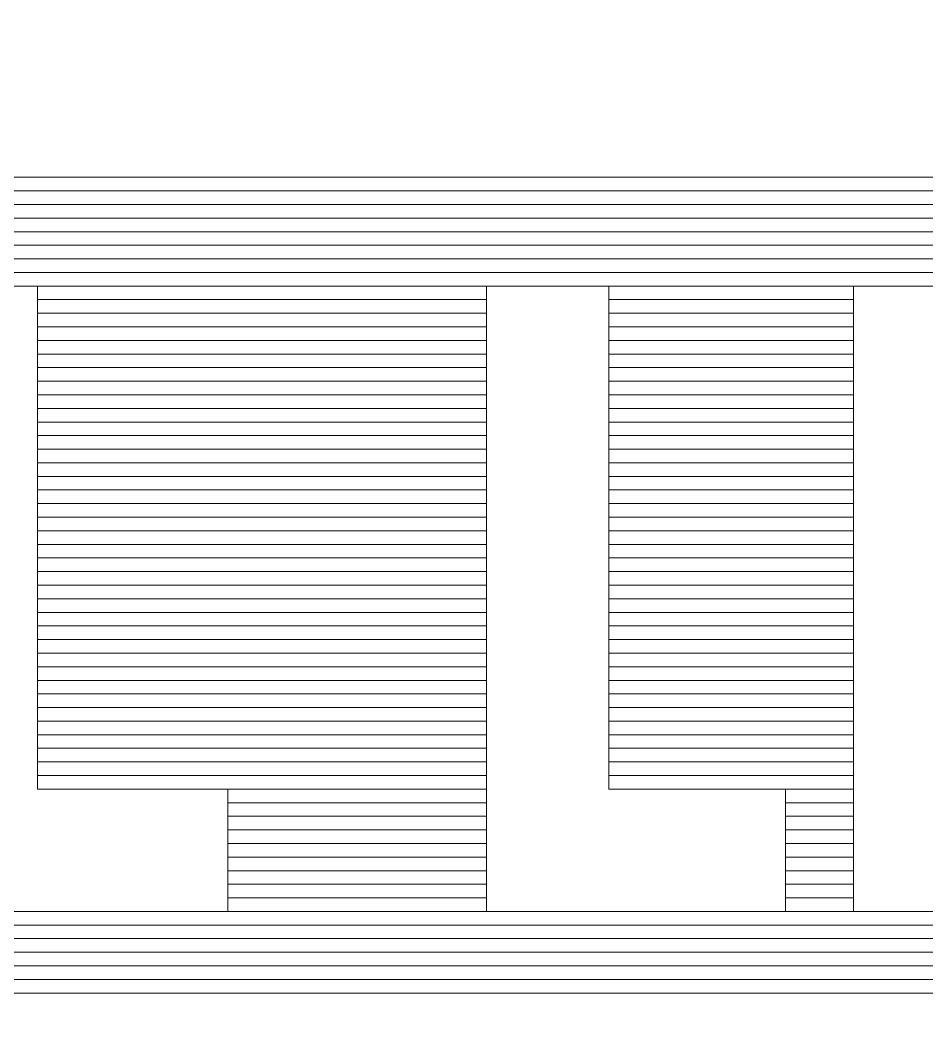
# Model space of a CAD drawing. Header units: millimetres. Extents: x -86 to 67, y -55 to 52.
# Drawn here: x 1.013 to 2.705, y -42.646 to -40.76 of the extents above; entities that cross this region are included whole.
import ezdxf

# ---------------------------------------------------------------- set-up
doc = ezdxf.new("R2010")
doc.units = ezdxf.units.MM
doc.header["$MEASUREMENT"] = 0
doc.layers.add('BG_OUTLINE', color=7, linetype='Continuous')
doc.layers.add('MA_PEN3', color=7, linetype='Continuous')

msp = doc.modelspace()

# ---------------------------------------------------------------- linework, layer by layer
at = {"layer": 'BG_OUTLINE', "color": 3, "lineweight": 9}
msp.add_open_spline([(-60.0926, 34.7331), (-60.0926, 34.7331), (63.7724, 34.7331), (63.7724, 34.7331), (63.7724, 34.7331), (64.585, 34.7336), (65.3646, 34.4113), (65.9396, 33.837), (65.9396, 33.837), (66.5146, 33.2627), (66.8379, 32.4797), (66.8384, 31.667), (66.8384, 31.667), (66.8384, 31.667), (66.8412, -52.28), (66.8412, -52.28), (66.8412, -52.28), (66.8412, -52.28), (66.8384, -52.1933), (66.8384, -52.1933), (66.8384, -52.1933), (66.8389, -53.006), (66.5166, -53.7856), (65.9424, -54.3606), (65.9424, -54.3606), (65.3681, -54.9356), (64.585, -55.2589), (63.7724, -55.2594), (63.7724, -55.2594), (63.7724, -55.2594), (-60.1869, -55.2594), (-60.1869, -55.2594), (-60.1869, -55.2594), (-60.1869, -55.2594), (-60.0853, -55.2518), (-60.0853, -55.2518), (-60.0853, -55.2518), (-60.8979, -55.2523), (-61.6775, -54.9299), (-62.2525, -54.3557), (-62.2525, -54.3557), (-62.8275, -53.7814), (-63.1508, -52.9984), (-63.1513, -52.1857), (-63.1513, -52.1857), (-63.1513, -52.1857), (-63.1587, 31.667), (-63.1587, 31.667), (-63.1587, 31.667), (-63.1592, 32.4797), (-62.8369, 33.2593), (-62.2626, 33.8343), (-62.2626, 33.8343), (-61.6883, 34.4093), (-60.9053, 34.7326), (-60.0926, 34.7331)], degree=3, knots=[0, 0, 0, 0, 0.071429, 0.071429, 0.071429, 0.071429, 0.142857, 0.142857, 0.142857, 0.142857, 0.214286, 0.214286, 0.214286, 0.214286, 0.285714, 0.285714, 0.285714, 0.285714, 0.357143, 0.357143, 0.357143, 0.357143, 0.428571, 0.428571, 0.428571, 0.428571, 0.5, 0.5, 0.5, 0.5, 0.571429, 0.571429, 0.571429, 0.571429, 0.642857, 0.642857, 0.642857, 0.642857, 0.714286, 0.714286, 0.714286, 0.714286, 0.785714, 0.785714, 0.785714, 0.785714, 0.857143, 0.857143, 0.857143, 0.857143, 0.928571, 0.928571, 0.928571, 0.928571, 1, 1, 1, 1], dxfattribs=at)
at = {"layer": 'MA_PEN3', "color": 5, "lineweight": 9}
for points in [[(-0.1489, -41.0786), (-0.1489, -41.0786), (-0.1489, -41.0532), (-0.1489, -41.0532), (-0.1489, -41.0532), (-0.1489, -41.0532), (4.9057, -41.0532), (4.9057, -41.0532), (4.9057, -41.0532), (4.9057, -41.0532), (4.9057, -41.0786), (4.9057, -41.0786), (4.9057, -41.0786), (4.9057, -41.0786), (-0.1489, -41.0786), (-0.1489, -41.0786)], [(-0.1489, -41.104), (-0.1489, -41.104), (-0.1489, -41.0786), (-0.1489, -41.0786), (-0.1489, -41.0786), (-0.1489, -41.0786), (4.9057, -41.0786), (4.9057, -41.0786), (4.9057, -41.0786), (4.9057, -41.0786), (4.9057, -41.104), (4.9057, -41.104), (4.9057, -41.104), (4.9057, -41.104), (-0.1489, -41.104), (-0.1489, -41.104)], [(-0.1489, -41.1294), (-0.1489, -41.1294), (-0.1489, -41.104), (-0.1489, -41.104), (-0.1489, -41.104), (-0.1489, -41.104), (4.9057, -41.104), (4.9057, -41.104), (4.9057, -41.104), (4.9057, -41.104), (4.9057, -41.1294), (4.9057, -41.1294), (4.9057, -41.1294), (4.9057, -41.1294), (-0.1489, -41.1294), (-0.1489, -41.1294)], [(-0.1489, -41.1548), (-0.1489, -41.1548), (-0.1489, -41.1294), (-0.1489, -41.1294), (-0.1489, -41.1294), (-0.1489, -41.1294), (4.9057, -41.1294), (4.9057, -41.1294), (4.9057, -41.1294), (4.9057, -41.1294), (4.9057, -41.1548), (4.9057, -41.1548), (4.9057, -41.1548), (4.9057, -41.1548), (-0.1489, -41.1548), (-0.1489, -41.1548)], [(-0.1489, -41.1802), (-0.1489, -41.1802), (-0.1489, -41.1548), (-0.1489, -41.1548), (-0.1489, -41.1548), (-0.1489, -41.1548), (4.9057, -41.1548), (4.9057, -41.1548), (4.9057, -41.1548), (4.9057, -41.1548), (4.9057, -41.1802), (4.9057, -41.1802), (4.9057, -41.1802), (4.9057, -41.1802), (-0.1489, -41.1802), (-0.1489, -41.1802)], [(-0.1489, -41.2056), (-0.1489, -41.2056), (-0.1489, -41.1802), (-0.1489, -41.1802), (-0.1489, -41.1802), (-0.1489, -41.1802), (4.9057, -41.1802), (4.9057, -41.1802), (4.9057, -41.1802), (4.9057, -41.1802), (4.9057, -41.2056), (4.9057, -41.2056), (4.9057, -41.2056), (4.9057, -41.2056), (-0.1489, -41.2056), (-0.1489, -41.2056)], [(-0.1489, -41.231), (-0.1489, -41.231), (-0.1489, -41.2056), (-0.1489, -41.2056), (-0.1489, -41.2056), (-0.1489, -41.2056), (4.9057, -41.2056), (4.9057, -41.2056), (4.9057, -41.2056), (4.9057, -41.2056), (4.9057, -41.231), (4.9057, -41.231), (4.9057, -41.231), (4.9057, -41.231), (-0.1489, -41.231), (-0.1489, -41.231)], [(-0.1489, -41.2564), (-0.1489, -41.2564), (-0.1489, -41.231), (-0.1489, -41.231), (-0.1489, -41.231), (-0.1489, -41.231), (4.3977, -41.231), (4.3977, -41.231), (4.3977, -41.231), (4.3977, -41.231), (4.3977, -41.2564), (4.3977, -41.2564), (4.3977, -41.2564), (4.3977, -41.2564), (-0.1489, -41.2564), (-0.1489, -41.2564)], [(1.0449, -41.2818), (1.0449, -41.2818), (1.0449, -41.2564), (1.0449, -41.2564), (1.0449, -41.2564), (1.0449, -41.2564), (1.8831, -41.2564), (1.8831, -41.2564), (1.8831, -41.2564), (1.8831, -41.2564), (1.8831, -41.2818), (1.8831, -41.2818), (1.8831, -41.2818), (1.8831, -41.2818), (1.0449, -41.2818), (1.0449, -41.2818)], [(2.1117, -41.2818), (2.1117, -41.2818), (2.1117, -41.2564), (2.1117, -41.2564), (2.1117, -41.2564), (2.1117, -41.2564), (2.5689, -41.2564), (2.5689, -41.2564), (2.5689, -41.2564), (2.5689, -41.2564), (2.5689, -41.2818), (2.5689, -41.2818), (2.5689, -41.2818), (2.5689, -41.2818), (2.1117, -41.2818), (2.1117, -41.2818)], [(1.0449, -41.3072), (1.0449, -41.3072), (1.0449, -41.2818), (1.0449, -41.2818), (1.0449, -41.2818), (1.0449, -41.2818), (1.8831, -41.2818), (1.8831, -41.2818), (1.8831, -41.2818), (1.8831, -41.2818), (1.8831, -41.3072), (1.8831, -41.3072), (1.8831, -41.3072), (1.8831, -41.3072), (1.0449, -41.3072), (1.0449, -41.3072)], [(2.1117, -41.3072), (2.1117, -41.3072), (2.1117, -41.2818), (2.1117, -41.2818), (2.1117, -41.2818), (2.1117, -41.2818), (2.5689, -41.2818), (2.5689, -41.2818), (2.5689, -41.2818), (2.5689, -41.2818), (2.5689, -41.3072), (2.5689, -41.3072), (2.5689, -41.3072), (2.5689, -41.3072), (2.1117, -41.3072), (2.1117, -41.3072)], [(1.0449, -41.3326), (1.0449, -41.3326), (1.0449, -41.3072), (1.0449, -41.3072), (1.0449, -41.3072), (1.0449, -41.3072), (1.8831, -41.3072), (1.8831, -41.3072), (1.8831, -41.3072), (1.8831, -41.3072), (1.8831, -41.3326), (1.8831, -41.3326), (1.8831, -41.3326), (1.8831, -41.3326), (1.0449, -41.3326), (1.0449, -41.3326)], [(2.1117, -41.3326), (2.1117, -41.3326), (2.1117, -41.3072), (2.1117, -41.3072), (2.1117, -41.3072), (2.1117, -41.3072), (2.5689, -41.3072), (2.5689, -41.3072), (2.5689, -41.3072), (2.5689, -41.3072), (2.5689, -41.3326), (2.5689, -41.3326), (2.5689, -41.3326), (2.5689, -41.3326), (2.1117, -41.3326), (2.1117, -41.3326)], [(1.0449, -41.358), (1.0449, -41.358), (1.0449, -41.3326), (1.0449, -41.3326), (1.0449, -41.3326), (1.0449, -41.3326), (1.8831, -41.3326), (1.8831, -41.3326), (1.8831, -41.3326), (1.8831, -41.3326), (1.8831, -41.358), (1.8831, -41.358), (1.8831, -41.358), (1.8831, -41.358), (1.0449, -41.358), (1.0449, -41.358)], [(2.1117, -41.358), (2.1117, -41.358), (2.1117, -41.3326), (2.1117, -41.3326), (2.1117, -41.3326), (2.1117, -41.3326), (2.5689, -41.3326), (2.5689, -41.3326), (2.5689, -41.3326), (2.5689, -41.3326), (2.5689, -41.358), (2.5689, -41.358), (2.5689, -41.358), (2.5689, -41.358), (2.1117, -41.358), (2.1117, -41.358)], [(1.0449, -41.3834), (1.0449, -41.3834), (1.0449, -41.358), (1.0449, -41.358), (1.0449, -41.358), (1.0449, -41.358), (1.8831, -41.358), (1.8831, -41.358), (1.8831, -41.358), (1.8831, -41.358), (1.8831, -41.3834), (1.8831, -41.3834), (1.8831, -41.3834), (1.8831, -41.3834), (1.0449, -41.3834), (1.0449, -41.3834)], [(2.1117, -41.3834), (2.1117, -41.3834), (2.1117, -41.358), (2.1117, -41.358), (2.1117, -41.358), (2.1117, -41.358), (2.5689, -41.358), (2.5689, -41.358), (2.5689, -41.358), (2.5689, -41.358), (2.5689, -41.3834), (2.5689, -41.3834), (2.5689, -41.3834), (2.5689, -41.3834), (2.1117, -41.3834), (2.1117, -41.3834)], [(1.0449, -41.4088), (1.0449, -41.4088), (1.0449, -41.3834), (1.0449, -41.3834), (1.0449, -41.3834), (1.0449, -41.3834), (1.8831, -41.3834), (1.8831, -41.3834), (1.8831, -41.3834), (1.8831, -41.3834), (1.8831, -41.4088), (1.8831, -41.4088), (1.8831, -41.4088), (1.8831, -41.4088), (1.0449, -41.4088), (1.0449, -41.4088)], [(2.1117, -41.4088), (2.1117, -41.4088), (2.1117, -41.3834), (2.1117, -41.3834), (2.1117, -41.3834), (2.1117, -41.3834), (2.5689, -41.3834), (2.5689, -41.3834), (2.5689, -41.3834), (2.5689, -41.3834), (2.5689, -41.4088), (2.5689, -41.4088), (2.5689, -41.4088), (2.5689, -41.4088), (2.1117, -41.4088), (2.1117, -41.4088)], [(1.0449, -41.4342), (1.0449, -41.4342), (1.0449, -41.4088), (1.0449, -41.4088), (1.0449, -41.4088), (1.0449, -41.4088), (1.8831, -41.4088), (1.8831, -41.4088), (1.8831, -41.4088), (1.8831, -41.4088), (1.8831, -41.4342), (1.8831, -41.4342), (1.8831, -41.4342), (1.8831, -41.4342), (1.0449, -41.4342), (1.0449, -41.4342)], [(2.1117, -41.4342), (2.1117, -41.4342), (2.1117, -41.4088), (2.1117, -41.4088), (2.1117, -41.4088), (2.1117, -41.4088), (2.5689, -41.4088), (2.5689, -41.4088), (2.5689, -41.4088), (2.5689, -41.4088), (2.5689, -41.4342), (2.5689, -41.4342), (2.5689, -41.4342), (2.5689, -41.4342), (2.1117, -41.4342), (2.1117, -41.4342)], [(1.0449, -41.4596), (1.0449, -41.4596), (1.0449, -41.4342), (1.0449, -41.4342), (1.0449, -41.4342), (1.0449, -41.4342), (1.8831, -41.4342), (1.8831, -41.4342), (1.8831, -41.4342), (1.8831, -41.4342), (1.8831, -41.4596), (1.8831, -41.4596), (1.8831, -41.4596), (1.8831, -41.4596), (1.0449, -41.4596), (1.0449, -41.4596)], [(2.1117, -41.4596), (2.1117, -41.4596), (2.1117, -41.4342), (2.1117, -41.4342), (2.1117, -41.4342), (2.1117, -41.4342), (2.5689, -41.4342), (2.5689, -41.4342), (2.5689, -41.4342), (2.5689, -41.4342), (2.5689, -41.4596), (2.5689, -41.4596), (2.5689, -41.4596), (2.5689, -41.4596), (2.1117, -41.4596), (2.1117, -41.4596)], [(1.0449, -41.485), (1.0449, -41.485), (1.0449, -41.4596), (1.0449, -41.4596), (1.0449, -41.4596), (1.0449, -41.4596), (1.8831, -41.4596), (1.8831, -41.4596), (1.8831, -41.4596), (1.8831, -41.4596), (1.8831, -41.485), (1.8831, -41.485), (1.8831, -41.485), (1.8831, -41.485), (1.0449, -41.485), (1.0449, -41.485)], [(2.1117, -41.485), (2.1117, -41.485), (2.1117, -41.4596), (2.1117, -41.4596), (2.1117, -41.4596), (2.1117, -41.4596), (2.5689, -41.4596), (2.5689, -41.4596), (2.5689, -41.4596), (2.5689, -41.4596), (2.5689, -41.485), (2.5689, -41.485), (2.5689, -41.485), (2.5689, -41.485), (2.1117, -41.485), (2.1117, -41.485)], [(1.0449, -41.5104), (1.0449, -41.5104), (1.0449, -41.485), (1.0449, -41.485), (1.0449, -41.485), (1.0449, -41.485), (1.8831, -41.485), (1.8831, -41.485), (1.8831, -41.485), (1.8831, -41.485), (1.8831, -41.5104), (1.8831, -41.5104), (1.8831, -41.5104), (1.8831, -41.5104), (1.0449, -41.5104), (1.0449, -41.5104)], [(2.1117, -41.5104), (2.1117, -41.5104), (2.1117, -41.485), (2.1117, -41.485), (2.1117, -41.485), (2.1117, -41.485), (2.5689, -41.485), (2.5689, -41.485), (2.5689, -41.485), (2.5689, -41.485), (2.5689, -41.5104), (2.5689, -41.5104), (2.5689, -41.5104), (2.5689, -41.5104), (2.1117, -41.5104), (2.1117, -41.5104)], [(1.0449, -41.5358), (1.0449, -41.5358), (1.0449, -41.5104), (1.0449, -41.5104), (1.0449, -41.5104), (1.0449, -41.5104), (1.8831, -41.5104), (1.8831, -41.5104), (1.8831, -41.5104), (1.8831, -41.5104), (1.8831, -41.5358), (1.8831, -41.5358), (1.8831, -41.5358), (1.8831, -41.5358), (1.0449, -41.5358), (1.0449, -41.5358)], [(2.1117, -41.5358), (2.1117, -41.5358), (2.1117, -41.5104), (2.1117, -41.5104), (2.1117, -41.5104), (2.1117, -41.5104), (2.5689, -41.5104), (2.5689, -41.5104), (2.5689, -41.5104), (2.5689, -41.5104), (2.5689, -41.5358), (2.5689, -41.5358), (2.5689, -41.5358), (2.5689, -41.5358), (2.1117, -41.5358), (2.1117, -41.5358)], [(1.0449, -41.5612), (1.0449, -41.5612), (1.0449, -41.5358), (1.0449, -41.5358), (1.0449, -41.5358), (1.0449, -41.5358), (1.8831, -41.5358), (1.8831, -41.5358), (1.8831, -41.5358), (1.8831, -41.5358), (1.8831, -41.5612), (1.8831, -41.5612), (1.8831, -41.5612), (1.8831, -41.5612), (1.0449, -41.5612), (1.0449, -41.5612)], [(2.1117, -41.5612), (2.1117, -41.5612), (2.1117, -41.5358), (2.1117, -41.5358), (2.1117, -41.5358), (2.1117, -41.5358), (2.5689, -41.5358), (2.5689, -41.5358), (2.5689, -41.5358), (2.5689, -41.5358), (2.5689, -41.5612), (2.5689, -41.5612), (2.5689, -41.5612), (2.5689, -41.5612), (2.1117, -41.5612), (2.1117, -41.5612)], [(1.0449, -41.5866), (1.0449, -41.5866), (1.0449, -41.5612), (1.0449, -41.5612), (1.0449, -41.5612), (1.0449, -41.5612), (1.8831, -41.5612), (1.8831, -41.5612), (1.8831, -41.5612), (1.8831, -41.5612), (1.8831, -41.5866), (1.8831, -41.5866), (1.8831, -41.5866), (1.8831, -41.5866), (1.0449, -41.5866), (1.0449, -41.5866)], [(2.1117, -41.5866), (2.1117, -41.5866), (2.1117, -41.5612), (2.1117, -41.5612), (2.1117, -41.5612), (2.1117, -41.5612), (2.5689, -41.5612), (2.5689, -41.5612), (2.5689, -41.5612), (2.5689, -41.5612), (2.5689, -41.5866), (2.5689, -41.5866), (2.5689, -41.5866), (2.5689, -41.5866), (2.1117, -41.5866), (2.1117, -41.5866)], [(1.0449, -41.612), (1.0449, -41.612), (1.0449, -41.5866), (1.0449, -41.5866), (1.0449, -41.5866), (1.0449, -41.5866), (1.8831, -41.5866), (1.8831, -41.5866), (1.8831, -41.5866), (1.8831, -41.5866), (1.8831, -41.612), (1.8831, -41.612), (1.8831, -41.612), (1.8831, -41.612), (1.0449, -41.612), (1.0449, -41.612)], [(2.1117, -41.612), (2.1117, -41.612), (2.1117, -41.5866), (2.1117, -41.5866), (2.1117, -41.5866), (2.1117, -41.5866), (2.5689, -41.5866), (2.5689, -41.5866), (2.5689, -41.5866), (2.5689, -41.5866), (2.5689, -41.612), (2.5689, -41.612), (2.5689, -41.612), (2.5689, -41.612), (2.1117, -41.612), (2.1117, -41.612)], [(1.0449, -41.6374), (1.0449, -41.6374), (1.0449, -41.612), (1.0449, -41.612), (1.0449, -41.612), (1.0449, -41.612), (1.8831, -41.612), (1.8831, -41.612), (1.8831, -41.612), (1.8831, -41.612), (1.8831, -41.6374), (1.8831, -41.6374), (1.8831, -41.6374), (1.8831, -41.6374), (1.0449, -41.6374), (1.0449, -41.6374)], [(2.1117, -41.6374), (2.1117, -41.6374), (2.1117, -41.612), (2.1117, -41.612), (2.1117, -41.612), (2.1117, -41.612), (2.5689, -41.612), (2.5689, -41.612), (2.5689, -41.612), (2.5689, -41.612), (2.5689, -41.6374), (2.5689, -41.6374), (2.5689, -41.6374), (2.5689, -41.6374), (2.1117, -41.6374), (2.1117, -41.6374)], [(1.0449, -41.6628), (1.0449, -41.6628), (1.0449, -41.6374), (1.0449, -41.6374), (1.0449, -41.6374), (1.0449, -41.6374), (1.8831, -41.6374), (1.8831, -41.6374), (1.8831, -41.6374), (1.8831, -41.6374), (1.8831, -41.6628), (1.8831, -41.6628), (1.8831, -41.6628), (1.8831, -41.6628), (1.0449, -41.6628), (1.0449, -41.6628)], [(2.1117, -41.6628), (2.1117, -41.6628), (2.1117, -41.6374), (2.1117, -41.6374), (2.1117, -41.6374), (2.1117, -41.6374), (2.5689, -41.6374), (2.5689, -41.6374), (2.5689, -41.6374), (2.5689, -41.6374), (2.5689, -41.6628), (2.5689, -41.6628), (2.5689, -41.6628), (2.5689, -41.6628), (2.1117, -41.6628), (2.1117, -41.6628)], [(1.0449, -41.6882), (1.0449, -41.6882), (1.0449, -41.6628), (1.0449, -41.6628), (1.0449, -41.6628), (1.0449, -41.6628), (1.8831, -41.6628), (1.8831, -41.6628), (1.8831, -41.6628), (1.8831, -41.6628), (1.8831, -41.6882), (1.8831, -41.6882), (1.8831, -41.6882), (1.8831, -41.6882), (1.0449, -41.6882), (1.0449, -41.6882)], [(2.1117, -41.6882), (2.1117, -41.6882), (2.1117, -41.6628), (2.1117, -41.6628), (2.1117, -41.6628), (2.1117, -41.6628), (2.5689, -41.6628), (2.5689, -41.6628), (2.5689, -41.6628), (2.5689, -41.6628), (2.5689, -41.6882), (2.5689, -41.6882), (2.5689, -41.6882), (2.5689, -41.6882), (2.1117, -41.6882), (2.1117, -41.6882)], [(1.0449, -41.7136), (1.0449, -41.7136), (1.0449, -41.6882), (1.0449, -41.6882), (1.0449, -41.6882), (1.0449, -41.6882), (1.8831, -41.6882), (1.8831, -41.6882), (1.8831, -41.6882), (1.8831, -41.6882), (1.8831, -41.7136), (1.8831, -41.7136), (1.8831, -41.7136), (1.8831, -41.7136), (1.0449, -41.7136), (1.0449, -41.7136)], [(2.1117, -41.7136), (2.1117, -41.7136), (2.1117, -41.6882), (2.1117, -41.6882), (2.1117, -41.6882), (2.1117, -41.6882), (2.5689, -41.6882), (2.5689, -41.6882), (2.5689, -41.6882), (2.5689, -41.6882), (2.5689, -41.7136), (2.5689, -41.7136), (2.5689, -41.7136), (2.5689, -41.7136), (2.1117, -41.7136), (2.1117, -41.7136)], [(1.0449, -41.739), (1.0449, -41.739), (1.0449, -41.7136), (1.0449, -41.7136), (1.0449, -41.7136), (1.0449, -41.7136), (1.8831, -41.7136), (1.8831, -41.7136), (1.8831, -41.7136), (1.8831, -41.7136), (1.8831, -41.739), (1.8831, -41.739), (1.8831, -41.739), (1.8831, -41.739), (1.0449, -41.739), (1.0449, -41.739)], [(2.1117, -41.739), (2.1117, -41.739), (2.1117, -41.7136), (2.1117, -41.7136), (2.1117, -41.7136), (2.1117, -41.7136), (2.5689, -41.7136), (2.5689, -41.7136), (2.5689, -41.7136), (2.5689, -41.7136), (2.5689, -41.739), (2.5689, -41.739), (2.5689, -41.739), (2.5689, -41.739), (2.1117, -41.739), (2.1117, -41.739)], [(1.0449, -41.7644), (1.0449, -41.7644), (1.0449, -41.739), (1.0449, -41.739), (1.0449, -41.739), (1.0449, -41.739), (1.8831, -41.739), (1.8831, -41.739), (1.8831, -41.739), (1.8831, -41.739), (1.8831, -41.7644), (1.8831, -41.7644), (1.8831, -41.7644), (1.8831, -41.7644), (1.0449, -41.7644), (1.0449, -41.7644)], [(2.1117, -41.7644), (2.1117, -41.7644), (2.1117, -41.739), (2.1117, -41.739), (2.1117, -41.739), (2.1117, -41.739), (2.5689, -41.739), (2.5689, -41.739), (2.5689, -41.739), (2.5689, -41.739), (2.5689, -41.7644), (2.5689, -41.7644), (2.5689, -41.7644), (2.5689, -41.7644), (2.1117, -41.7644), (2.1117, -41.7644)], [(1.0449, -41.7898), (1.0449, -41.7898), (1.0449, -41.7644), (1.0449, -41.7644), (1.0449, -41.7644), (1.0449, -41.7644), (1.8831, -41.7644), (1.8831, -41.7644), (1.8831, -41.7644), (1.8831, -41.7644), (1.8831, -41.7898), (1.8831, -41.7898), (1.8831, -41.7898), (1.8831, -41.7898), (1.0449, -41.7898), (1.0449, -41.7898)], [(2.1117, -41.7898), (2.1117, -41.7898), (2.1117, -41.7644), (2.1117, -41.7644), (2.1117, -41.7644), (2.1117, -41.7644), (2.5689, -41.7644), (2.5689, -41.7644), (2.5689, -41.7644), (2.5689, -41.7644), (2.5689, -41.7898), (2.5689, -41.7898), (2.5689, -41.7898), (2.5689, -41.7898), (2.1117, -41.7898), (2.1117, -41.7898)], [(1.0449, -41.8152), (1.0449, -41.8152), (1.0449, -41.7898), (1.0449, -41.7898), (1.0449, -41.7898), (1.0449, -41.7898), (1.8831, -41.7898), (1.8831, -41.7898), (1.8831, -41.7898), (1.8831, -41.7898), (1.8831, -41.8152), (1.8831, -41.8152), (1.8831, -41.8152), (1.8831, -41.8152), (1.0449, -41.8152), (1.0449, -41.8152)], [(2.1117, -41.8152), (2.1117, -41.8152), (2.1117, -41.7898), (2.1117, -41.7898), (2.1117, -41.7898), (2.1117, -41.7898), (2.5689, -41.7898), (2.5689, -41.7898), (2.5689, -41.7898), (2.5689, -41.7898), (2.5689, -41.8152), (2.5689, -41.8152), (2.5689, -41.8152), (2.5689, -41.8152), (2.1117, -41.8152), (2.1117, -41.8152)], [(1.0449, -41.8406), (1.0449, -41.8406), (1.0449, -41.8152), (1.0449, -41.8152), (1.0449, -41.8152), (1.0449, -41.8152), (1.8831, -41.8152), (1.8831, -41.8152), (1.8831, -41.8152), (1.8831, -41.8152), (1.8831, -41.8406), (1.8831, -41.8406), (1.8831, -41.8406), (1.8831, -41.8406), (1.0449, -41.8406), (1.0449, -41.8406)], [(2.1117, -41.8406), (2.1117, -41.8406), (2.1117, -41.8152), (2.1117, -41.8152), (2.1117, -41.8152), (2.1117, -41.8152), (2.5689, -41.8152), (2.5689, -41.8152), (2.5689, -41.8152), (2.5689, -41.8152), (2.5689, -41.8406), (2.5689, -41.8406), (2.5689, -41.8406), (2.5689, -41.8406), (2.1117, -41.8406), (2.1117, -41.8406)], [(1.0449, -41.866), (1.0449, -41.866), (1.0449, -41.8406), (1.0449, -41.8406), (1.0449, -41.8406), (1.0449, -41.8406), (1.8831, -41.8406), (1.8831, -41.8406), (1.8831, -41.8406), (1.8831, -41.8406), (1.8831, -41.866), (1.8831, -41.866), (1.8831, -41.866), (1.8831, -41.866), (1.0449, -41.866), (1.0449, -41.866)], [(2.1117, -41.866), (2.1117, -41.866), (2.1117, -41.8406), (2.1117, -41.8406), (2.1117, -41.8406), (2.1117, -41.8406), (2.5689, -41.8406), (2.5689, -41.8406), (2.5689, -41.8406), (2.5689, -41.8406), (2.5689, -41.866), (2.5689, -41.866), (2.5689, -41.866), (2.5689, -41.866), (2.1117, -41.866), (2.1117, -41.866)], [(1.0449, -41.8914), (1.0449, -41.8914), (1.0449, -41.866), (1.0449, -41.866), (1.0449, -41.866), (1.0449, -41.866), (1.8831, -41.866), (1.8831, -41.866), (1.8831, -41.866), (1.8831, -41.866), (1.8831, -41.8914), (1.8831, -41.8914), (1.8831, -41.8914), (1.8831, -41.8914), (1.0449, -41.8914), (1.0449, -41.8914)], [(2.1117, -41.8914), (2.1117, -41.8914), (2.1117, -41.866), (2.1117, -41.866), (2.1117, -41.866), (2.1117, -41.866), (2.5689, -41.866), (2.5689, -41.866), (2.5689, -41.866), (2.5689, -41.866), (2.5689, -41.8914), (2.5689, -41.8914), (2.5689, -41.8914), (2.5689, -41.8914), (2.1117, -41.8914), (2.1117, -41.8914)], [(1.0449, -41.9168), (1.0449, -41.9168), (1.0449, -41.8914), (1.0449, -41.8914), (1.0449, -41.8914), (1.0449, -41.8914), (1.8831, -41.8914), (1.8831, -41.8914), (1.8831, -41.8914), (1.8831, -41.8914), (1.8831, -41.9168), (1.8831, -41.9168), (1.8831, -41.9168), (1.8831, -41.9168), (1.0449, -41.9168), (1.0449, -41.9168)], [(2.1117, -41.9168), (2.1117, -41.9168), (2.1117, -41.8914), (2.1117, -41.8914), (2.1117, -41.8914), (2.1117, -41.8914), (2.5689, -41.8914), (2.5689, -41.8914), (2.5689, -41.8914), (2.5689, -41.8914), (2.5689, -41.9168), (2.5689, -41.9168), (2.5689, -41.9168), (2.5689, -41.9168), (2.1117, -41.9168), (2.1117, -41.9168)], [(1.0449, -41.9422), (1.0449, -41.9422), (1.0449, -41.9168), (1.0449, -41.9168), (1.0449, -41.9168), (1.0449, -41.9168), (1.8831, -41.9168), (1.8831, -41.9168), (1.8831, -41.9168), (1.8831, -41.9168), (1.8831, -41.9422), (1.8831, -41.9422), (1.8831, -41.9422), (1.8831, -41.9422), (1.0449, -41.9422), (1.0449, -41.9422)], [(2.1117, -41.9422), (2.1117, -41.9422), (2.1117, -41.9168), (2.1117, -41.9168), (2.1117, -41.9168), (2.1117, -41.9168), (2.5689, -41.9168), (2.5689, -41.9168), (2.5689, -41.9168), (2.5689, -41.9168), (2.5689, -41.9422), (2.5689, -41.9422), (2.5689, -41.9422), (2.5689, -41.9422), (2.1117, -41.9422), (2.1117, -41.9422)], [(1.0449, -41.9676), (1.0449, -41.9676), (1.0449, -41.9422), (1.0449, -41.9422), (1.0449, -41.9422), (1.0449, -41.9422), (1.8831, -41.9422), (1.8831, -41.9422), (1.8831, -41.9422), (1.8831, -41.9422), (1.8831, -41.9676), (1.8831, -41.9676), (1.8831, -41.9676), (1.8831, -41.9676), (1.0449, -41.9676), (1.0449, -41.9676)], [(2.1117, -41.9676), (2.1117, -41.9676), (2.1117, -41.9422), (2.1117, -41.9422), (2.1117, -41.9422), (2.1117, -41.9422), (2.5689, -41.9422), (2.5689, -41.9422), (2.5689, -41.9422), (2.5689, -41.9422), (2.5689, -41.9676), (2.5689, -41.9676), (2.5689, -41.9676), (2.5689, -41.9676), (2.1117, -41.9676), (2.1117, -41.9676)], [(1.0449, -41.993), (1.0449, -41.993), (1.0449, -41.9676), (1.0449, -41.9676), (1.0449, -41.9676), (1.0449, -41.9676), (1.8831, -41.9676), (1.8831, -41.9676), (1.8831, -41.9676), (1.8831, -41.9676), (1.8831, -41.993), (1.8831, -41.993), (1.8831, -41.993), (1.8831, -41.993), (1.0449, -41.993), (1.0449, -41.993)], [(2.1117, -41.993), (2.1117, -41.993), (2.1117, -41.9676), (2.1117, -41.9676), (2.1117, -41.9676), (2.1117, -41.9676), (2.5689, -41.9676), (2.5689, -41.9676), (2.5689, -41.9676), (2.5689, -41.9676), (2.5689, -41.993), (2.5689, -41.993), (2.5689, -41.993), (2.5689, -41.993), (2.1117, -41.993), (2.1117, -41.993)], [(1.0449, -42.0184), (1.0449, -42.0184), (1.0449, -41.993), (1.0449, -41.993), (1.0449, -41.993), (1.0449, -41.993), (1.8831, -41.993), (1.8831, -41.993), (1.8831, -41.993), (1.8831, -41.993), (1.8831, -42.0184), (1.8831, -42.0184), (1.8831, -42.0184), (1.8831, -42.0184), (1.0449, -42.0184), (1.0449, -42.0184)], [(2.1117, -42.0184), (2.1117, -42.0184), (2.1117, -41.993), (2.1117, -41.993), (2.1117, -41.993), (2.1117, -41.993), (2.5689, -41.993), (2.5689, -41.993), (2.5689, -41.993), (2.5689, -41.993), (2.5689, -42.0184), (2.5689, -42.0184), (2.5689, -42.0184), (2.5689, -42.0184), (2.1117, -42.0184), (2.1117, -42.0184)], [(1.0449, -42.0438), (1.0449, -42.0438), (1.0449, -42.0184), (1.0449, -42.0184), (1.0449, -42.0184), (1.0449, -42.0184), (1.8831, -42.0184), (1.8831, -42.0184), (1.8831, -42.0184), (1.8831, -42.0184), (1.8831, -42.0438), (1.8831, -42.0438), (1.8831, -42.0438), (1.8831, -42.0438), (1.0449, -42.0438), (1.0449, -42.0438)], [(2.1117, -42.0438), (2.1117, -42.0438), (2.1117, -42.0184), (2.1117, -42.0184), (2.1117, -42.0184), (2.1117, -42.0184), (2.5689, -42.0184), (2.5689, -42.0184), (2.5689, -42.0184), (2.5689, -42.0184), (2.5689, -42.0438), (2.5689, -42.0438), (2.5689, -42.0438), (2.5689, -42.0438), (2.1117, -42.0438), (2.1117, -42.0438)], [(1.0449, -42.0692), (1.0449, -42.0692), (1.0449, -42.0438), (1.0449, -42.0438), (1.0449, -42.0438), (1.0449, -42.0438), (1.8831, -42.0438), (1.8831, -42.0438), (1.8831, -42.0438), (1.8831, -42.0438), (1.8831, -42.0692), (1.8831, -42.0692), (1.8831, -42.0692), (1.8831, -42.0692), (1.0449, -42.0692), (1.0449, -42.0692)], [(2.1117, -42.0692), (2.1117, -42.0692), (2.1117, -42.0438), (2.1117, -42.0438), (2.1117, -42.0438), (2.1117, -42.0438), (2.5689, -42.0438), (2.5689, -42.0438), (2.5689, -42.0438), (2.5689, -42.0438), (2.5689, -42.0692), (2.5689, -42.0692), (2.5689, -42.0692), (2.5689, -42.0692), (2.1117, -42.0692), (2.1117, -42.0692)], [(1.0449, -42.0946), (1.0449, -42.0946), (1.0449, -42.0692), (1.0449, -42.0692), (1.0449, -42.0692), (1.0449, -42.0692), (1.8831, -42.0692), (1.8831, -42.0692), (1.8831, -42.0692), (1.8831, -42.0692), (1.8831, -42.0946), (1.8831, -42.0946), (1.8831, -42.0946), (1.8831, -42.0946), (1.0449, -42.0946), (1.0449, -42.0946)], [(2.1117, -42.0946), (2.1117, -42.0946), (2.1117, -42.0692), (2.1117, -42.0692), (2.1117, -42.0692), (2.1117, -42.0692), (2.5689, -42.0692), (2.5689, -42.0692), (2.5689, -42.0692), (2.5689, -42.0692), (2.5689, -42.0946), (2.5689, -42.0946), (2.5689, -42.0946), (2.5689, -42.0946), (2.1117, -42.0946), (2.1117, -42.0946)], [(1.0449, -42.12), (1.0449, -42.12), (1.0449, -42.0946), (1.0449, -42.0946), (1.0449, -42.0946), (1.0449, -42.0946), (1.8831, -42.0946), (1.8831, -42.0946), (1.8831, -42.0946), (1.8831, -42.0946), (1.8831, -42.12), (1.8831, -42.12), (1.8831, -42.12), (1.8831, -42.12), (1.0449, -42.12), (1.0449, -42.12)], [(2.1117, -42.12), (2.1117, -42.12), (2.1117, -42.0946), (2.1117, -42.0946), (2.1117, -42.0946), (2.1117, -42.0946), (2.5689, -42.0946), (2.5689, -42.0946), (2.5689, -42.0946), (2.5689, -42.0946), (2.5689, -42.12), (2.5689, -42.12), (2.5689, -42.12), (2.5689, -42.12), (2.1117, -42.12), (2.1117, -42.12)], [(1.0449, -42.1454), (1.0449, -42.1454), (1.0449, -42.12), (1.0449, -42.12), (1.0449, -42.12), (1.0449, -42.12), (1.8831, -42.12), (1.8831, -42.12), (1.8831, -42.12), (1.8831, -42.12), (1.8831, -42.1454), (1.8831, -42.1454), (1.8831, -42.1454), (1.8831, -42.1454), (1.0449, -42.1454), (1.0449, -42.1454)], [(2.1117, -42.1454), (2.1117, -42.1454), (2.1117, -42.12), (2.1117, -42.12), (2.1117, -42.12), (2.1117, -42.12), (2.5689, -42.12), (2.5689, -42.12), (2.5689, -42.12), (2.5689, -42.12), (2.5689, -42.1454), (2.5689, -42.1454), (2.5689, -42.1454), (2.5689, -42.1454), (2.1117, -42.1454), (2.1117, -42.1454)], [(1.0449, -42.1708), (1.0449, -42.1708), (1.0449, -42.1454), (1.0449, -42.1454), (1.0449, -42.1454), (1.0449, -42.1454), (1.8831, -42.1454), (1.8831, -42.1454), (1.8831, -42.1454), (1.8831, -42.1454), (1.8831, -42.1708), (1.8831, -42.1708), (1.8831, -42.1708), (1.8831, -42.1708), (1.0449, -42.1708), (1.0449, -42.1708)], [(2.1117, -42.1708), (2.1117, -42.1708), (2.1117, -42.1454), (2.1117, -42.1454), (2.1117, -42.1454), (2.1117, -42.1454), (2.5689, -42.1454), (2.5689, -42.1454), (2.5689, -42.1454), (2.5689, -42.1454), (2.5689, -42.1708), (2.5689, -42.1708), (2.5689, -42.1708), (2.5689, -42.1708), (2.1117, -42.1708), (2.1117, -42.1708)], [(1.0449, -42.1962), (1.0449, -42.1962), (1.0449, -42.1708), (1.0449, -42.1708), (1.0449, -42.1708), (1.0449, -42.1708), (1.8831, -42.1708), (1.8831, -42.1708), (1.8831, -42.1708), (1.8831, -42.1708), (1.8831, -42.1962), (1.8831, -42.1962), (1.8831, -42.1962), (1.8831, -42.1962), (1.0449, -42.1962), (1.0449, -42.1962)], [(2.1117, -42.1962), (2.1117, -42.1962), (2.1117, -42.1708), (2.1117, -42.1708), (2.1117, -42.1708), (2.1117, -42.1708), (2.5689, -42.1708), (2.5689, -42.1708), (2.5689, -42.1708), (2.5689, -42.1708), (2.5689, -42.1962), (2.5689, -42.1962), (2.5689, -42.1962), (2.5689, -42.1962), (2.1117, -42.1962), (2.1117, -42.1962)], [(1.4005, -42.2216), (1.4005, -42.2216), (1.4005, -42.1962), (1.4005, -42.1962), (1.4005, -42.1962), (1.4005, -42.1962), (1.8831, -42.1962), (1.8831, -42.1962), (1.8831, -42.1962), (1.8831, -42.1962), (1.8831, -42.2216), (1.8831, -42.2216), (1.8831, -42.2216), (1.8831, -42.2216), (1.4005, -42.2216), (1.4005, -42.2216)], [(2.4419, -42.2216), (2.4419, -42.2216), (2.4419, -42.1962), (2.4419, -42.1962), (2.4419, -42.1962), (2.4419, -42.1962), (2.5689, -42.1962), (2.5689, -42.1962), (2.5689, -42.1962), (2.5689, -42.1962), (2.5689, -42.2216), (2.5689, -42.2216), (2.5689, -42.2216), (2.5689, -42.2216), (2.4419, -42.2216), (2.4419, -42.2216)], [(1.4005, -42.247), (1.4005, -42.247), (1.4005, -42.2216), (1.4005, -42.2216), (1.4005, -42.2216), (1.4005, -42.2216), (1.8831, -42.2216), (1.8831, -42.2216), (1.8831, -42.2216), (1.8831, -42.2216), (1.8831, -42.247), (1.8831, -42.247), (1.8831, -42.247), (1.8831, -42.247), (1.4005, -42.247), (1.4005, -42.247)], [(2.4419, -42.247), (2.4419, -42.247), (2.4419, -42.2216), (2.4419, -42.2216), (2.4419, -42.2216), (2.4419, -42.2216), (2.5689, -42.2216), (2.5689, -42.2216), (2.5689, -42.2216), (2.5689, -42.2216), (2.5689, -42.247), (2.5689, -42.247), (2.5689, -42.247), (2.5689, -42.247), (2.4419, -42.247), (2.4419, -42.247)], [(1.4005, -42.2724), (1.4005, -42.2724), (1.4005, -42.247), (1.4005, -42.247), (1.4005, -42.247), (1.4005, -42.247), (1.8831, -42.247), (1.8831, -42.247), (1.8831, -42.247), (1.8831, -42.247), (1.8831, -42.2724), (1.8831, -42.2724), (1.8831, -42.2724), (1.8831, -42.2724), (1.4005, -42.2724), (1.4005, -42.2724)], [(2.4419, -42.2724), (2.4419, -42.2724), (2.4419, -42.247), (2.4419, -42.247), (2.4419, -42.247), (2.4419, -42.247), (2.5689, -42.247), (2.5689, -42.247), (2.5689, -42.247), (2.5689, -42.247), (2.5689, -42.2724), (2.5689, -42.2724), (2.5689, -42.2724), (2.5689, -42.2724), (2.4419, -42.2724), (2.4419, -42.2724)], [(1.4005, -42.2978), (1.4005, -42.2978), (1.4005, -42.2724), (1.4005, -42.2724), (1.4005, -42.2724), (1.4005, -42.2724), (1.8831, -42.2724), (1.8831, -42.2724), (1.8831, -42.2724), (1.8831, -42.2724), (1.8831, -42.2978), (1.8831, -42.2978), (1.8831, -42.2978), (1.8831, -42.2978), (1.4005, -42.2978), (1.4005, -42.2978)], [(2.4419, -42.2978), (2.4419, -42.2978), (2.4419, -42.2724), (2.4419, -42.2724), (2.4419, -42.2724), (2.4419, -42.2724), (2.5689, -42.2724), (2.5689, -42.2724), (2.5689, -42.2724), (2.5689, -42.2724), (2.5689, -42.2978), (2.5689, -42.2978), (2.5689, -42.2978), (2.5689, -42.2978), (2.4419, -42.2978), (2.4419, -42.2978)], [(1.4005, -42.3232), (1.4005, -42.3232), (1.4005, -42.2978), (1.4005, -42.2978), (1.4005, -42.2978), (1.4005, -42.2978), (1.8831, -42.2978), (1.8831, -42.2978), (1.8831, -42.2978), (1.8831, -42.2978), (1.8831, -42.3232), (1.8831, -42.3232), (1.8831, -42.3232), (1.8831, -42.3232), (1.4005, -42.3232), (1.4005, -42.3232)], [(2.4419, -42.3232), (2.4419, -42.3232), (2.4419, -42.2978), (2.4419, -42.2978), (2.4419, -42.2978), (2.4419, -42.2978), (2.5689, -42.2978), (2.5689, -42.2978), (2.5689, -42.2978), (2.5689, -42.2978), (2.5689, -42.3232), (2.5689, -42.3232), (2.5689, -42.3232), (2.5689, -42.3232), (2.4419, -42.3232), (2.4419, -42.3232)], [(1.4005, -42.3486), (1.4005, -42.3486), (1.4005, -42.3232), (1.4005, -42.3232), (1.4005, -42.3232), (1.4005, -42.3232), (1.8831, -42.3232), (1.8831, -42.3232), (1.8831, -42.3232), (1.8831, -42.3232), (1.8831, -42.3486), (1.8831, -42.3486), (1.8831, -42.3486), (1.8831, -42.3486), (1.4005, -42.3486), (1.4005, -42.3486)], [(2.4419, -42.3486), (2.4419, -42.3486), (2.4419, -42.3232), (2.4419, -42.3232), (2.4419, -42.3232), (2.4419, -42.3232), (2.5689, -42.3232), (2.5689, -42.3232), (2.5689, -42.3232), (2.5689, -42.3232), (2.5689, -42.3486), (2.5689, -42.3486), (2.5689, -42.3486), (2.5689, -42.3486), (2.4419, -42.3486), (2.4419, -42.3486)], [(1.4005, -42.374), (1.4005, -42.374), (1.4005, -42.3486), (1.4005, -42.3486), (1.4005, -42.3486), (1.4005, -42.3486), (1.8831, -42.3486), (1.8831, -42.3486), (1.8831, -42.3486), (1.8831, -42.3486), (1.8831, -42.374), (1.8831, -42.374), (1.8831, -42.374), (1.8831, -42.374), (1.4005, -42.374), (1.4005, -42.374)], [(2.4419, -42.374), (2.4419, -42.374), (2.4419, -42.3486), (2.4419, -42.3486), (2.4419, -42.3486), (2.4419, -42.3486), (2.5689, -42.3486), (2.5689, -42.3486), (2.5689, -42.3486), (2.5689, -42.3486), (2.5689, -42.374), (2.5689, -42.374), (2.5689, -42.374), (2.5689, -42.374), (2.4419, -42.374), (2.4419, -42.374)], [(1.4005, -42.3994), (1.4005, -42.3994), (1.4005, -42.374), (1.4005, -42.374), (1.4005, -42.374), (1.4005, -42.374), (1.8831, -42.374), (1.8831, -42.374), (1.8831, -42.374), (1.8831, -42.374), (1.8831, -42.3994), (1.8831, -42.3994), (1.8831, -42.3994), (1.8831, -42.3994), (1.4005, -42.3994), (1.4005, -42.3994)], [(2.4419, -42.3994), (2.4419, -42.3994), (2.4419, -42.374), (2.4419, -42.374), (2.4419, -42.374), (2.4419, -42.374), (2.5689, -42.374), (2.5689, -42.374), (2.5689, -42.374), (2.5689, -42.374), (2.5689, -42.3994), (2.5689, -42.3994), (2.5689, -42.3994), (2.5689, -42.3994), (2.4419, -42.3994), (2.4419, -42.3994)], [(1.4005, -42.4248), (1.4005, -42.4248), (1.4005, -42.3994), (1.4005, -42.3994), (1.4005, -42.3994), (1.4005, -42.3994), (1.8831, -42.3994), (1.8831, -42.3994), (1.8831, -42.3994), (1.8831, -42.3994), (1.8831, -42.4248), (1.8831, -42.4248), (1.8831, -42.4248), (1.8831, -42.4248), (1.4005, -42.4248), (1.4005, -42.4248)], [(2.4419, -42.4248), (2.4419, -42.4248), (2.4419, -42.3994), (2.4419, -42.3994), (2.4419, -42.3994), (2.4419, -42.3994), (2.5689, -42.3994), (2.5689, -42.3994), (2.5689, -42.3994), (2.5689, -42.3994), (2.5689, -42.4248), (2.5689, -42.4248), (2.5689, -42.4248), (2.5689, -42.4248), (2.4419, -42.4248), (2.4419, -42.4248)], [(-0.1489, -42.4502), (-0.1489, -42.4502), (-0.1489, -42.4248), (-0.1489, -42.4248), (-0.1489, -42.4248), (-0.1489, -42.4248), (4.3469, -42.4248), (4.3469, -42.4248), (4.3469, -42.4248), (4.3469, -42.4248), (4.3469, -42.4502), (4.3469, -42.4502), (4.3469, -42.4502), (4.3469, -42.4502), (-0.1489, -42.4502), (-0.1489, -42.4502)], [(-0.1489, -42.4756), (-0.1489, -42.4756), (-0.1489, -42.4502), (-0.1489, -42.4502), (-0.1489, -42.4502), (-0.1489, -42.4502), (4.9057, -42.4502), (4.9057, -42.4502), (4.9057, -42.4502), (4.9057, -42.4502), (4.9057, -42.4756), (4.9057, -42.4756), (4.9057, -42.4756), (4.9057, -42.4756), (-0.1489, -42.4756), (-0.1489, -42.4756)], [(-0.1489, -42.501), (-0.1489, -42.501), (-0.1489, -42.4756), (-0.1489, -42.4756), (-0.1489, -42.4756), (-0.1489, -42.4756), (4.9057, -42.4756), (4.9057, -42.4756), (4.9057, -42.4756), (4.9057, -42.4756), (4.9057, -42.501), (4.9057, -42.501), (4.9057, -42.501), (4.9057, -42.501), (-0.1489, -42.501), (-0.1489, -42.501)], [(-0.1489, -42.5264), (-0.1489, -42.5264), (-0.1489, -42.501), (-0.1489, -42.501), (-0.1489, -42.501), (-0.1489, -42.501), (4.9057, -42.501), (4.9057, -42.501), (4.9057, -42.501), (4.9057, -42.501), (4.9057, -42.5264), (4.9057, -42.5264), (4.9057, -42.5264), (4.9057, -42.5264), (-0.1489, -42.5264), (-0.1489, -42.5264)], [(-0.1489, -42.5518), (-0.1489, -42.5518), (-0.1489, -42.5264), (-0.1489, -42.5264), (-0.1489, -42.5264), (-0.1489, -42.5264), (4.9057, -42.5264), (4.9057, -42.5264), (4.9057, -42.5264), (4.9057, -42.5264), (4.9057, -42.5518), (4.9057, -42.5518), (4.9057, -42.5518), (4.9057, -42.5518), (-0.1489, -42.5518), (-0.1489, -42.5518)], [(-0.1489, -42.5772), (-0.1489, -42.5772), (-0.1489, -42.5518), (-0.1489, -42.5518), (-0.1489, -42.5518), (-0.1489, -42.5518), (4.9057, -42.5518), (4.9057, -42.5518), (4.9057, -42.5518), (4.9057, -42.5518), (4.9057, -42.5772), (4.9057, -42.5772), (4.9057, -42.5772), (4.9057, -42.5772), (-0.1489, -42.5772), (-0.1489, -42.5772)]]:
    msp.add_open_spline(points, degree=3, knots=[0, 0, 0, 0, 0.25, 0.25, 0.25, 0.25, 0.5, 0.5, 0.5, 0.5, 0.75, 0.75, 0.75, 0.75, 1, 1, 1, 1], dxfattribs=at)

doc.saveas('drawing.dxf')
